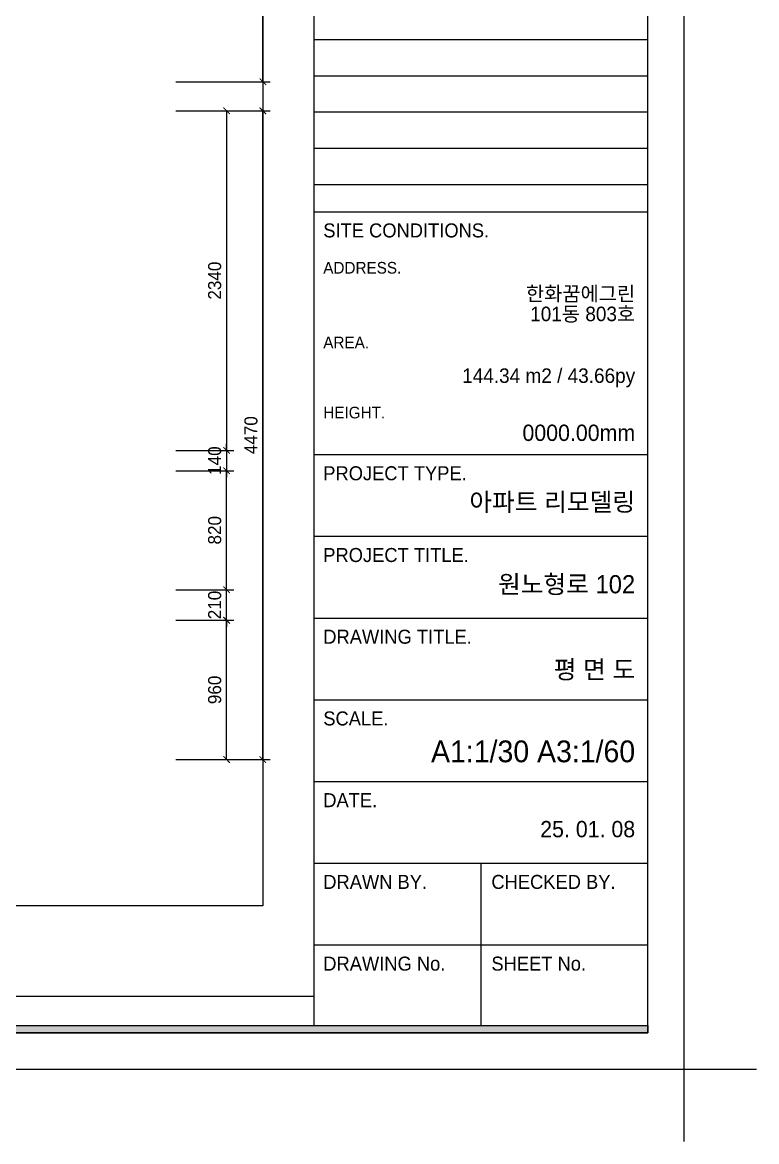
# Model space of a CAD drawing. Header units: millimetres. Extents: x -551172 to 232469, y -3435 to 261611.
# Drawn here: x 41666 to 46729, y 98053 to 105765 of the extents above; entities that cross this region are included whole.
import ezdxf
from ezdxf.enums import TextEntityAlignment as Align

# ---------------------------------------------------------------- set-up
doc = ezdxf.new("R2010")
doc.units = ezdxf.units.MM
doc.header["$LTSCALE"] = 10
doc.header["$PDMODE"] = 3
doc.layers.get('DEFPOINTS').update_dxf_attribs({"color": 248})
for name, color, linetype in [('07-DIM WAL', 5, 'Continuous'), ('F-SYM', 7, 'Continuous'), ('FORM(YOURNAME)-11', 1, 'Continuous')]:
    doc.layers.add(name, color=color, linetype=linetype)
doc.styles.add('YOURNAME', font='HY울릉도M.TTF')
doc.dimstyles.new('YOURNAME-50', dxfattribs={"dimscale": 50, "dimtxt": 1.8, "dimasz": 0.9, "dimexe": 1, "dimexo": 3, "dimgap": 0.7, "dimtad": 1, "dimdec": 0, "dimzin": 0, "dimdsep": 46, "dimtxsty": 'YOURNAME', "dimblk": 'ARCHTICK', "dimcen": 0, "dimclrd": 1, "dimclre": 1, "dimclrt": 7, "dimadec": 0, "dimazin": 0, "dimtfac": 1, "dimtdec": 0, "dimtix": 1, "dimtmove": 2, "dimatfit": 3, "dimldrblk": 'ARCHTICK', "dimfxl": 1, "dimtolj": 1, "dimtzin": 0, "dimarcsym": 0})

# ---------------------------------------------------------------- blocks, each defined once
blk = doc.blocks.new('FORM-PLAN')
at = {"layer": 'FORM(YOURNAME)-11'}
h = blk.add_hatch(color=256, dxfattribs=at)
h.dxf.hatch_style = 1
h.paths.add_polyline_path([(-71444, 55115), (10556, 55115), (10556, 54915), (-71444, 54915)])
h.paths.add_polyline_path([(-71444, -2085), (10556, -2085), (10556, -2285), (-71444, -2285)])
at = {"layer": 'DEFPOINTS', "color": 158}
for p, q in [((1346, 54915), (1346, -2085)), ((1346, -1285), (-71444, -1285))]:
    blk.add_line(p, q, dxfattribs=at)
for points in [[(-71444, -2285), (10556, -2285), (10556, 55115), (-71444, 55115)], [(-69444, 53115), (-64, 53115), (-64, 1215), (-69444, 1215)]]:
    blk.add_lwpolyline(points, close=True, dxfattribs=at)
at = {"layer": 'DEFPOINTS', "color": 1}
blk.add_lwpolyline([(11556, -5285), (11556, -3285), (13556, -3285)], dxfattribs=at)
at = {"layer": 'FORM(YOURNAME)-11', "color": 14}
for p, q in [((1346, 25093), (10556, 25093)), ((1346, 24093), (10556, 24093)), ((1346, 23093), (10556, 23093)), ((1346, 22093), (10556, 22093)), ((1346, 21093), (10556, 21093)), ((1346, 20344), (10556, 20344)), ((1346, 13651), (10556, 13651)), ((1346, 11398), (10556, 11398)), ((1346, 9146), (10556, 9146)), ((1346, 6893), (10556, 6893)), ((1346, 4641), (10556, 4641)), ((1346, 2388), (10556, 2388)), ((5951, 2388), (5951, -2085)), ((1346, 136), (10556, 136))]:
    blk.add_line(p, q, dxfattribs=at)
at = {"layer": 'FORM(YOURNAME)-11', "color": 250}
blk.add_lwpolyline([(-72444, -3285), (11556, -3285), (11556, 56115), (-72444, 56115)], close=True, dxfattribs=at)
at = {"layer": 'FORM(YOURNAME)-11'}
blk.add_lwpolyline([(-71444, -2085), (10556, -2085), (10556, -2285), (-71444, -2285)], close=True, dxfattribs=at)
at = {"layer": 'FORM(YOURNAME)-11', "color": 14, "style": 'YOURNAME'}
for s, height, p in [('SITE CONDITIONS.', 386.14, (1603, 19829)), ('PROJECT TYPE.', 386.14, (1603, 13136)), ('PROJECT TITLE.', 386.14, (1603, 10883)), ('DRAWING TITLE.', 386.14, (1603, 8631)), ('SCALE.', 386.1, (1603, 6378)), ('DATE.', 386.1, (1603, 4126)), ('DRAWN BY.', 386.1, (1603, 1873)), ('CHECKED BY.', 386.14, (6240, 1873)), ('DRAWING No.', 386.14, (1603, -379)), ('SHEET No.', 386.1, (6240, -379))]:
    blk.add_text(s, height=height, dxfattribs=at).set_placement(p, align=Align.MIDDLE_LEFT)
at = {"layer": 'FORM(YOURNAME)-11', "color": 251, "style": 'YOURNAME'}
for s, p in [('ADDRESS.', (1603, 18799)), ('AREA.', (1603, 16740)), ('HEIGHT.', (1603, 14809))]:
    blk.add_text(s, height=321.8, dxfattribs=at).set_placement(p, align=Align.MIDDLE_LEFT)
at = {"layer": 'FORM(YOURNAME)-11', "color": 3, "style": 'YOURNAME'}
for tag, height, p in [('1', 450, (9905, 18188)), ('2', 450, (9905, 17544)), ('3', 450, (9905, 16257)), ('4', 450, (9905, 14326)), ('5', 515, (9905, 12009)), ('6', 515, (9905, 9757)), ('7', 515, (9905, 7504)), ('8', 515, (9905, 5252)), ('9', 515, (9905, 2999)), ('10', 515, (5655, 811)), ('11', 515, (9905, 747)), ('12', 515, (5655, -1441)), ('13', 515, (9905, -1441))]:
    blk.add_attdef(tag, text='', height=height, dxfattribs=at).set_placement(p, align=Align.MIDDLE_RIGHT)
blk = doc.blocks.new('_ArchTick')
at = {"color": 0, "linetype": 'ByBlock', "const_width": 0.15}
blk.add_lwpolyline([(-0.5, -0.5), (0.5, 0.5)], dxfattribs=at)
blk = doc.blocks.new('*D1380')
at = {"layer": '07-DIM WAL', "color": 1, "lineweight": -2, "transparency": 16777216}
for p, q in [((42723.9, 105155.3), (43373.9, 105155.3)), ((43323.9, 100685.3), (43323.9, 105155.3)), ((42723.9, 100685.3), (43373.9, 100685.3))]:
    blk.add_line(p, q, dxfattribs=at)
at = {"layer": 'DEFPOINTS', "color": 0, "transparency": 16777216}
for p in [(42573.9, 105155.3), (43323.9, 105155.3), (42573.9, 100685.3)]:
    blk.add_point(p, dxfattribs=at)
at = {"layer": '07-DIM WAL', "color": 1, "lineweight": -2, "transparency": 16777216, "xscale": 45, "yscale": 45, "zscale": 45}
for p, rotation in [((43323.9, 105155.3), 90), ((43323.9, 100685.3), 270)]:
    blk.add_blockref('_ArchTick', p, dxfattribs=dict(at, rotation=rotation))
at = {"layer": '07-DIM WAL', "color": 7, "transparency": 16777216, "insert": (43242.1, 102920.3), "char_height": 90, "attachment_point": 5, "rotation": 90, "style": 'YOURNAME'}
blk.add_mtext('\\A1;4470', dxfattribs=at)
blk = doc.blocks.new('*D1381')
at = {"layer": '07-DIM WAL', "color": 1, "lineweight": -2, "transparency": 16777216}
for p, q in [((42723.9, 106885.3), (43373.9, 106885.3)), ((43323.9, 105355.3), (43323.9, 106885.3)), ((42723.9, 105355.3), (43373.9, 105355.3))]:
    blk.add_line(p, q, dxfattribs=at)
at = {"layer": 'DEFPOINTS', "color": 0, "transparency": 16777216}
for p in [(42573.9, 106885.3), (43323.9, 106885.3), (42573.9, 105355.3)]:
    blk.add_point(p, dxfattribs=at)
at = {"layer": '07-DIM WAL', "color": 1, "lineweight": -2, "transparency": 16777216, "xscale": 45, "yscale": 45, "zscale": 45}
for p, rotation in [((43323.9, 106885.3), 90), ((43323.9, 105355.3), 270)]:
    blk.add_blockref('_ArchTick', p, dxfattribs=dict(at, rotation=rotation))
at = {"layer": '07-DIM WAL', "color": 7, "transparency": 16777216, "insert": (43242.1, 106120.3), "char_height": 90, "attachment_point": 5, "rotation": 90, "style": 'YOURNAME'}
blk.add_mtext('\\A1;1530', dxfattribs=at)
blk = doc.blocks.new('*D1386')
at = {"layer": '07-DIM WAL', "color": 1, "lineweight": -2, "transparency": 16777216}
for p, q in [((42723.9, 105155.3), (43123.9, 105155.3)), ((43073.9, 105155.3), (43073.9, 102815.3)), ((42723.9, 102815.3), (43123.9, 102815.3))]:
    blk.add_line(p, q, dxfattribs=at)
at = {"layer": 'DEFPOINTS', "color": 0, "transparency": 16777216}
for p in [(42573.9, 105155.3), (42573.9, 102815.3), (43073.9, 102815.3)]:
    blk.add_point(p, dxfattribs=at)
at = {"layer": '07-DIM WAL', "color": 1, "lineweight": -2, "transparency": 16777216, "xscale": 45, "yscale": 45, "zscale": 45}
for p, rotation in [((43073.9, 105155.3), 90), ((43073.9, 102815.3), 270)]:
    blk.add_blockref('_ArchTick', p, dxfattribs=dict(at, rotation=rotation))
at = {"layer": '07-DIM WAL', "color": 7, "transparency": 16777216, "insert": (42992.1, 103985.3), "char_height": 90, "attachment_point": 5, "rotation": 90, "style": 'YOURNAME'}
blk.add_mtext('\\A1;2340', dxfattribs=at)
blk = doc.blocks.new('*D1387')
at = {"layer": '07-DIM WAL', "color": 1, "lineweight": -2, "transparency": 16777216}
for p, q in [((42723.9, 101645.3), (43123.9, 101645.3)), ((43073.9, 100685.3), (43073.9, 101645.3)), ((42723.9, 100685.3), (43123.9, 100685.3))]:
    blk.add_line(p, q, dxfattribs=at)
at = {"layer": 'DEFPOINTS', "color": 0, "transparency": 16777216}
for p in [(42573.9, 101645.3), (43073.9, 101645.3), (42573.9, 100685.3)]:
    blk.add_point(p, dxfattribs=at)
at = {"layer": '07-DIM WAL', "color": 1, "lineweight": -2, "transparency": 16777216, "xscale": 45, "yscale": 45, "zscale": 45}
for p, rotation in [((43073.9, 101645.3), 90), ((43073.9, 100685.3), 270)]:
    blk.add_blockref('_ArchTick', p, dxfattribs=dict(at, rotation=rotation))
at = {"layer": '07-DIM WAL', "color": 7, "transparency": 16777216, "insert": (42992, 101165.3), "char_height": 90, "attachment_point": 5, "rotation": 90, "style": 'YOURNAME'}
blk.add_mtext('\\A1;960', dxfattribs=at)
blk = doc.blocks.new('*D1388')
at = {"layer": '07-DIM WAL', "color": 1, "lineweight": -2, "transparency": 16777216}
for p, q in [((43073.9, 101855.3), (43073.9, 101900.3)), ((42723.9, 101855.3), (43123.9, 101855.3)), ((43073.9, 101645.3), (43073.9, 101855.3)), ((42723.9, 101645.3), (43123.9, 101645.3)), ((43073.9, 101645.3), (43073.9, 101600.3))]:
    blk.add_line(p, q, dxfattribs=at)
at = {"layer": 'DEFPOINTS', "color": 0, "transparency": 16777216}
for p in [(42573.9, 101855.3), (43073.9, 101855.3), (42573.9, 101645.3)]:
    blk.add_point(p, dxfattribs=at)
at = {"layer": '07-DIM WAL', "color": 1, "lineweight": -2, "transparency": 16777216, "xscale": 45, "yscale": 45, "zscale": 45}
for p, rotation in [((43073.9, 101855.3), 270), ((43073.9, 101645.3), 90)]:
    blk.add_blockref('_ArchTick', p, dxfattribs=dict(at, rotation=rotation))
at = {"layer": '07-DIM WAL', "color": 7, "transparency": 16777216, "insert": (42992.1, 101750.3), "char_height": 90, "attachment_point": 5, "rotation": 90, "style": 'YOURNAME'}
blk.add_mtext('\\A1;210', dxfattribs=at)
blk = doc.blocks.new('*D1389')
at = {"layer": '07-DIM WAL', "color": 1, "lineweight": -2, "transparency": 16777216}
for p, q in [((42723.9, 102675.3), (43123.9, 102675.3)), ((43073.9, 101855.3), (43073.9, 102675.3)), ((42723.9, 101855.3), (43123.9, 101855.3))]:
    blk.add_line(p, q, dxfattribs=at)
at = {"layer": 'DEFPOINTS', "color": 0, "transparency": 16777216}
for p in [(42573.9, 102675.3), (43073.9, 102675.3), (42573.9, 101855.3)]:
    blk.add_point(p, dxfattribs=at)
at = {"layer": '07-DIM WAL', "color": 1, "lineweight": -2, "transparency": 16777216, "xscale": 45, "yscale": 45, "zscale": 45}
for p, rotation in [((43073.9, 102675.3), 90), ((43073.9, 101855.3), 270)]:
    blk.add_blockref('_ArchTick', p, dxfattribs=dict(at, rotation=rotation))
at = {"layer": '07-DIM WAL', "color": 7, "transparency": 16777216, "insert": (42992, 102265.3), "char_height": 90, "attachment_point": 5, "rotation": 90, "style": 'YOURNAME'}
blk.add_mtext('\\A1;820', dxfattribs=at)
blk = doc.blocks.new('*D1390')
at = {"layer": '07-DIM WAL', "color": 1, "lineweight": -2, "transparency": 16777216}
for p, q in [((42723.9, 102815.3), (43123.9, 102815.3)), ((43073.9, 102815.3), (43073.9, 102860.3)), ((43073.9, 102815.3), (43073.9, 102675.3)), ((42723.9, 102675.3), (43123.9, 102675.3)), ((43073.9, 102675.3), (43073.9, 102630.3))]:
    blk.add_line(p, q, dxfattribs=at)
at = {"layer": 'DEFPOINTS', "color": 0, "transparency": 16777216}
for p in [(42573.9, 102815.3), (42573.9, 102675.3), (43073.9, 102675.3)]:
    blk.add_point(p, dxfattribs=at)
at = {"layer": '07-DIM WAL', "color": 1, "lineweight": -2, "transparency": 16777216, "xscale": 45, "yscale": 45, "zscale": 45}
for p, rotation in [((43073.9, 102815.3), 270), ((43073.9, 102675.3), 90)]:
    blk.add_blockref('_ArchTick', p, dxfattribs=dict(at, rotation=rotation))
at = {"layer": '07-DIM WAL', "color": 7, "transparency": 16777216, "insert": (42992.1, 102745.3), "char_height": 90, "attachment_point": 5, "rotation": 90, "style": 'YOURNAME'}
blk.add_mtext('\\A1;140', dxfattribs=at)

msp = doc.modelspace()

# ---------------------------------------------------------------- block references
at = {"layer": 'F-SYM'}
ref = msp.add_blockref('FORM-PLAN', (43339.9, 99374), dxfattribs=dict(at, xscale=0.2500000000000001, yscale=0.2500000000000001, zscale=0.2500000000000001))
ref.add_attrib('4', '0000.00mm', dxfattribs={"layer": 'FORM(YOURNAME)-11', "color": 3, "height": 112.5, "style": 'YOURNAME'}).set_placement((45891.2, 102936.8), align=Align.MIDDLE_RIGHT)
ref.add_attrib('3', '144.34 m2 / 43.66py', dxfattribs={"layer": 'FORM(YOURNAME)-11', "color": 3, "height": 100, "style": 'YOURNAME'}).set_placement((45891.2, 103330.5), align=Align.MIDDLE_RIGHT)
ref.add_attrib('2', '101동 803호', dxfattribs={"layer": 'FORM(YOURNAME)-11', "color": 3, "height": 100, "style": 'YOURNAME'}).set_placement((45891.2, 103756), align=Align.MIDDLE_RIGHT)
ref.add_attrib('1', '한화꿈에그린', dxfattribs={"layer": 'FORM(YOURNAME)-11', "color": 3, "height": 100, "style": 'YOURNAME'}).set_placement((45891.2, 103895.4), align=Align.MIDDLE_RIGHT)
ref.add_attrib('5', '아파트 리모델링', dxfattribs={"layer": 'FORM(YOURNAME)-11', "color": 3, "height": 125, "style": 'YOURNAME'}).set_placement((45891.2, 102460.7), align=Align.MIDDLE_RIGHT)
ref.add_attrib('6', '원노형로 102', dxfattribs={"layer": 'FORM(YOURNAME)-11', "color": 3, "height": 125, "style": 'YOURNAME'}).set_placement((45891.2, 101893.4), align=Align.MIDDLE_RIGHT)
ref.add_attrib('7', '평 면 도', dxfattribs={"layer": 'FORM(YOURNAME)-11', "color": 3, "height": 125, "style": 'YOURNAME'}).set_placement((45891.2, 101305.6), align=Align.MIDDLE_RIGHT)
ref.add_attrib('8', 'A1:1/30 A3:1/60', dxfattribs={"layer": 'FORM(YOURNAME)-11', "color": 3, "height": 150, "style": 'YOURNAME'}).set_placement((45891.2, 100741.8), align=Align.MIDDLE_RIGHT)
ref.add_attrib('9', '25. 01. 08', dxfattribs={"layer": 'FORM(YOURNAME)-11', "color": 3, "height": 112.5, "style": 'YOURNAME'}).set_placement((45891.2, 100206), align=Align.MIDDLE_RIGHT)

# ---------------------------------------------------------------- dimensions: what is measured, and where the dimension line sits
at = {"layer": '07-DIM WAL'}
for base, p1, p2, picture, middle in [((43323.9, 106885.3), (42573.9, 105355.3), (42573.9, 106885.3), '*D1381', (43242.1, 106120.3)), ((43323.9, 105155.3), (42573.9, 100685.3), (42573.9, 105155.3), '*D1380', (43242.1, 102920.3)), ((43073.9, 102815.3), (42573.9, 105155.3), (42573.9, 102815.3), '*D1386', (42992.1, 103985.3)), ((43073.9, 102675.3), (42573.9, 102815.3), (42573.9, 102675.3), '*D1390', (42992.1, 102745.3)), ((43073.9, 102675.3), (42573.9, 101855.3), (42573.9, 102675.3), '*D1389', (42992, 102265.3)), ((43073.9, 101855.3), (42573.9, 101645.3), (42573.9, 101855.3), '*D1388', (42992.1, 101750.3)), ((43073.9, 101645.3), (42573.9, 100685.3), (42573.9, 101645.3), '*D1387', (42992, 101165.3))]:
    dim = msp.add_linear_dim(base=base, p1=p1, p2=p2, angle=90, dimstyle='YOURNAME-50', dxfattribs=at)
    dim.commit()
    dim.dimension.update_dxf_attribs({"geometry": picture, "text_midpoint": middle})

doc.saveas('drawing.dxf')
